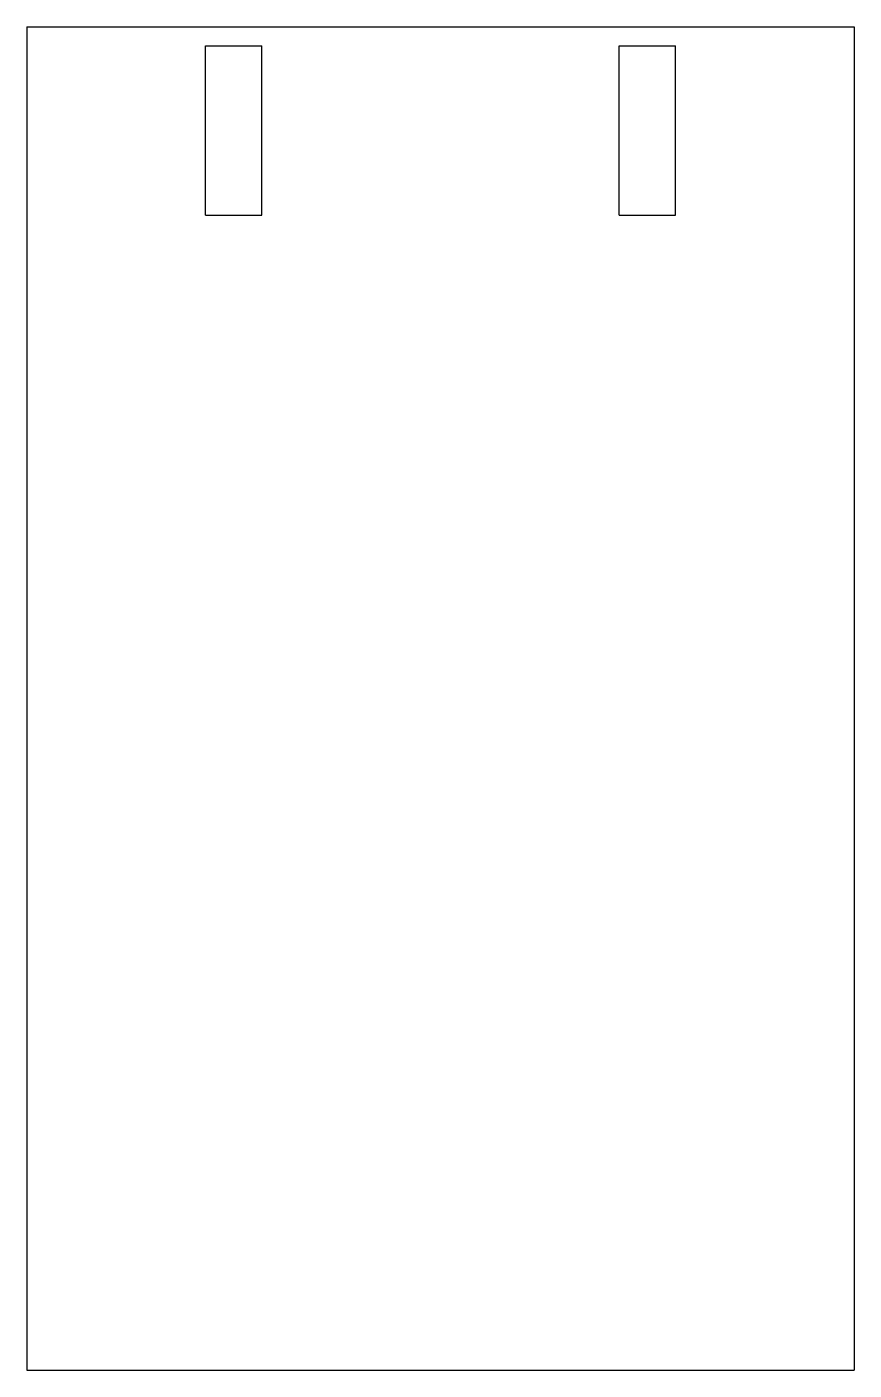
# Model space of a CAD drawing. Header units: millimetres. Extents: x 0 to 44, y 0 to 71.4.
import ezdxf

# ---------------------------------------------------------------- set-up
doc = ezdxf.new("R2010")
doc.units = ezdxf.units.MM

msp = doc.modelspace()

# ---------------------------------------------------------------- linework, layer by layer
for p, q in [((0, 71.39, 5), (44, 71.39, 5)), ((0, 71.39, 5), (0, 0, 5)), ((44, 71.39, 5), (44, 0, 5)), ((9.5, 61.39, 5), (9.5, 70.39, 5)), ((9.5, 70.39, 5), (12.5, 70.39, 5)), ((12.5, 61.39, 5), (12.5, 70.39, 5)), ((31.5, 61.39, 5), (31.5, 70.39, 5)), ((31.5, 70.39, 5), (34.5, 70.39, 5)), ((34.5, 61.39, 5), (34.5, 70.39, 5)), ((9.5, 61.39, 5), (12.5, 61.39, 5)), ((31.5, 61.39, 5), (34.5, 61.39, 5)), ((0, 0, 5), (44, 0, 5))]:
    msp.add_line(p, q)

doc.saveas('drawing.dxf')
